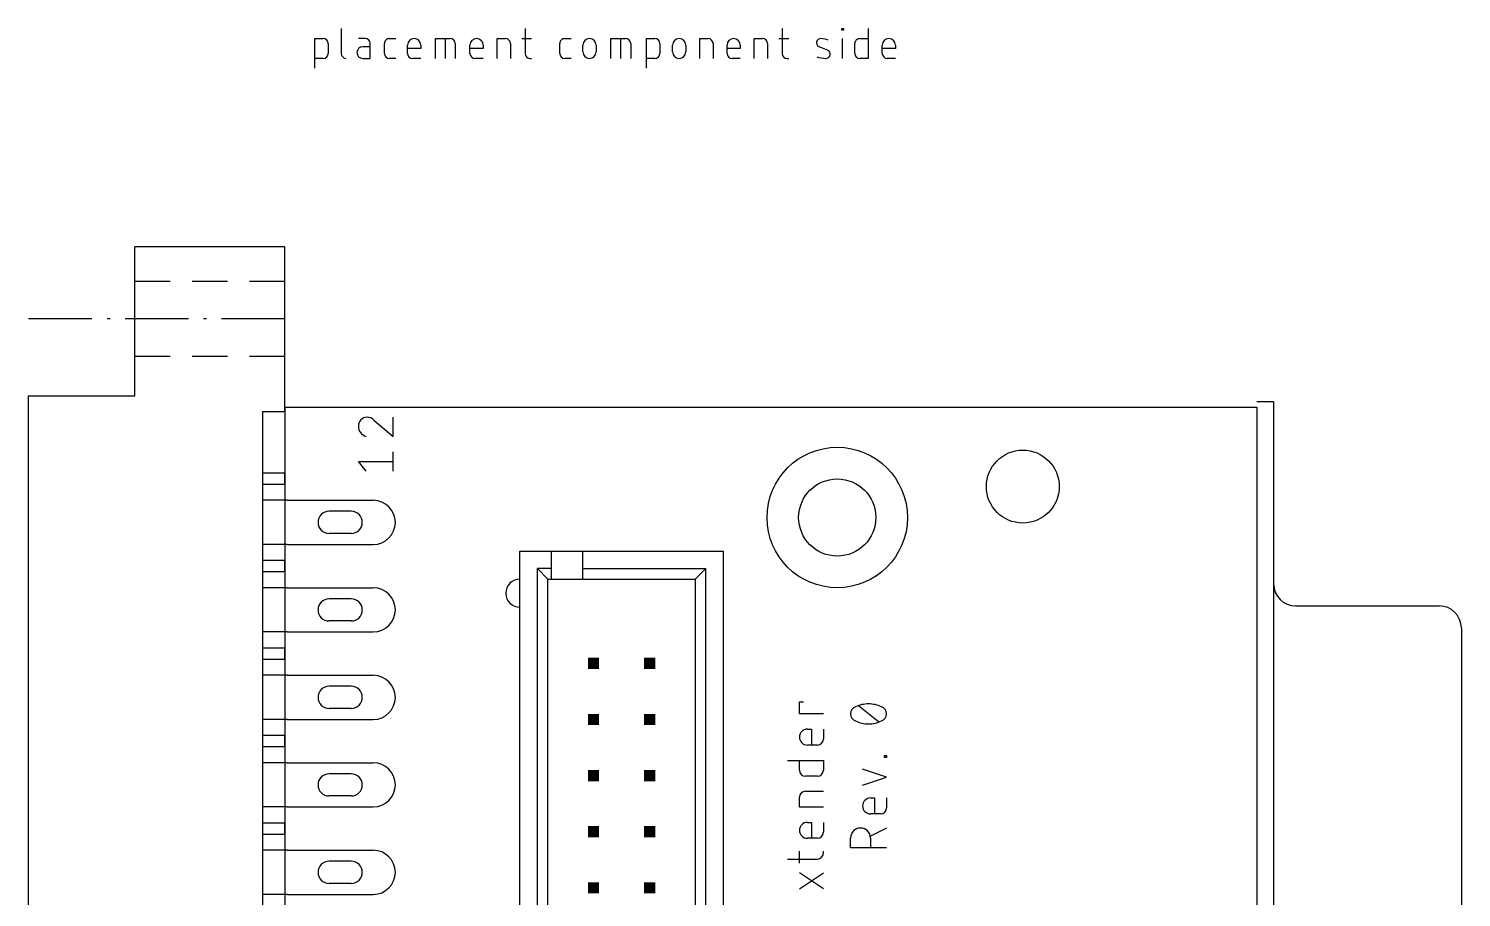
# Model space of a CAD drawing. Extents: x -11.6 to 53.2, y -7.2 to 71.1.
# Drawn here: x -11.6 to 53.2, y 31.8 to 71.1 of the extents above; entities that cross this region are included whole.
import ezdxf

# ---------------------------------------------------------------- set-up
doc = ezdxf.new("R2010")
doc.units = 0
for name, color, linetype in [('20', 30, 'CONTINUOUS'), ('21', 253, 'CONTINUOUS'), ('51', 253, 'CONTINUOUS')]:
    doc.layers.add(name, color=color, linetype=linetype)

# ---------------------------------------------------------------- blocks, each defined once
blk = doc.blocks.new('RECT')
blk.add_solid([(-0.5, -0.5), (0.5, -0.5), (-0.5, 0.5), (0.5, 0.5)])

msp = doc.modelspace()

# ---------------------------------------------------------------- linework, layer by layer
at = {"layer": '20'}
for p, q in [((0, 54), (0, 0)), ((0, 54), (44, 54)), ((44, 54), (44, 0))]:
    msp.add_line(p, q, dxfattribs=at)
msp.add_circle((33.4, 50.4), 1.65, dxfattribs=at)
at = {"layer": '21'}
for p, q in [((2.5485, 71.1264), (2.5485, 70.0045)), ((10.8694, 71.1264), (10.8694, 70.0045)), ((22.5046, 71.1264), (22.5046, 70.0045)), ((25.2019, 71.0516), (25.2019, 71.1264)), ((25.2019, 71.1264), (25.2767, 71.1264)), ((25.2767, 71.0516), (25.2019, 71.0516)), ((25.2767, 71.1264), (25.2767, 71.0516)), ((26.3968, 71.1264), (26.3968, 69.7802)), ((1.3589, 69.3314), (1.3589, 70.6776)), ((1.3589, 70.6776), (1.7328, 70.6776)), ((1.9572, 70.4532), (1.9572, 70.0045)), ((3.632, 70.6776), (3.3329, 70.6776)), ((3.8564, 70.3037), (3.5199, 70.3037)), ((3.8564, 69.7802), (3.8564, 70.4532)), ((4.5006, 70.0045), (4.5006, 70.4532)), ((4.725, 70.6776), (5.0241, 70.6776)), ((5.5481, 70.0045), (5.5481, 70.3785)), ((6.1464, 70.2289), (5.5481, 70.2289)), ((6.1464, 70.3785), (6.1464, 70.2289)), ((6.813, 69.7802), (6.813, 70.6776)), ((6.813, 70.6776), (7.4861, 70.6776)), ((7.2617, 69.7802), (7.2617, 70.6776)), ((7.7105, 70.4532), (7.7105, 69.7802)), ((8.3771, 70.0045), (8.3771, 70.3785)), ((8.9754, 70.2289), (8.3771, 70.2289)), ((8.9754, 70.3785), (8.9754, 70.2289)), ((9.609, 69.7802), (9.609, 70.6776)), ((9.609, 70.6776), (9.983, 70.6776)), ((10.2074, 70.4532), (10.2074, 69.7802)), ((10.7198, 70.6776), (11.1685, 70.6776)), ((12.44, 70.0045), (12.44, 70.4532)), ((12.6643, 70.6776), (12.9635, 70.6776)), ((13.4875, 70.0793), (13.4875, 70.3785)), ((14.0858, 70.3785), (14.0858, 70.0793)), ((14.7524, 69.7802), (14.7524, 70.6776)), ((14.7524, 70.6776), (15.4255, 70.6776)), ((15.2011, 69.7802), (15.2011, 70.6776)), ((15.6498, 70.4532), (15.6498, 69.7802)), ((16.3706, 69.3314), (16.3706, 70.6776)), ((16.3706, 70.6776), (16.7446, 70.6776)), ((16.969, 70.4532), (16.969, 70.0045)), ((17.5484, 70.0793), (17.5484, 70.3785)), ((18.1467, 70.3785), (18.1467, 70.0793)), ((18.7804, 69.7802), (18.7804, 70.6776)), ((18.7804, 70.6776), (19.1543, 70.6776)), ((19.3787, 70.4532), (19.3787, 69.7802)), ((20.0123, 70.0045), (20.0123, 70.3785)), ((20.6106, 70.2289), (20.0123, 70.2289)), ((20.6106, 70.3785), (20.6106, 70.2289)), ((21.2443, 69.7802), (21.2443, 70.6776)), ((21.2443, 70.6776), (21.6182, 70.6776)), ((21.8426, 70.4532), (21.8426, 69.7802)), ((22.355, 70.6776), (22.8038, 70.6776)), ((24.5594, 70.1541), (24.1854, 70.3037)), ((25.2393, 69.7802), (25.2393, 70.6776)), ((25.7985, 70.0045), (25.7985, 70.4532)), ((26.0229, 70.6776), (26.3968, 70.6776)), ((27.0391, 70.0045), (27.0391, 70.3785)), ((27.6374, 70.2289), (27.0391, 70.2289)), ((27.6374, 70.3785), (27.6374, 70.2289)), ((1.7328, 69.7802), (1.3589, 69.7802)), ((3.5199, 69.7802), (3.8564, 69.7802)), ((5.0241, 69.7802), (4.725, 69.7802)), ((6.1464, 69.7802), (5.7725, 69.7802)), ((8.9754, 69.7802), (8.6014, 69.7802)), ((11.0937, 69.7802), (11.1685, 69.7802)), ((12.9635, 69.7802), (12.6643, 69.7802)), ((16.7446, 69.7802), (16.3706, 69.7802)), ((20.6106, 69.7802), (20.2367, 69.7802)), ((22.729, 69.7802), (22.8038, 69.7802)), ((26.3968, 69.7802), (26.0229, 69.7802)), ((27.6374, 69.7802), (27.2635, 69.7802)), ((0, 61.25), (-6.8, 61.25)), ((-6.8, 59.7), (-6.8, 61.25)), ((0, 59.7), (0, 61.25)), ((-6.8, 56.3), (-6.8, 59.7)), ((-6.8, 59.7), (-5.2, 59.7)), ((-4.2, 59.7), (-2.6, 59.7)), ((-1.6, 59.7), (0, 59.7)), ((0, 58), (0, 59.7)), ((-8.7333, 58), (-11.6, 58)), ((-7.9147, 58), (-8.052, 58)), ((-4.3667, 58), (-7.2333, 58)), ((-3.548, 58), (-3.6853, 58)), ((0, 58), (-2.8667, 58)), ((0, 56.3), (0, 58)), ((-6.8, 54.5), (-6.8, 56.3)), ((-6.8, 56.3), (-5.2, 56.3)), ((-4.2, 56.3), (-2.6, 56.3)), ((-1.6, 56.3), (0, 56.3)), ((0, 53.8), (0, 56.3)), ((-11.6, -0.5), (-11.6, 54.5)), ((-11.6, 54.5), (-6.8, 54.5)), ((44, 54.25), (44.75, 54.25)), ((44.75, 54.25), (44.75, 46)), ((-1, 0.2), (-1, 53.8)), ((-1, 53.8), (0, 53.8)), ((4.0235, 53.4084), (4.8984, 52.6647)), ((4.8984, 52.6647), (4.8984, 53.5396)), ((4.8984, 51.1016), (4.8984, 51.9765)), ((3.6736, 51.1016), (3.3236, 51.539)), ((3.3236, 51.539), (4.8984, 51.539)), ((0, 51.01), (-1, 51.01)), ((0, 50.51), (0, 51.01)), ((-1, 50.51), (0, 50.51)), ((0.1, 49.78), (-1, 49.78)), ((0.1, 47.78), (-1, 47.78)), ((10.6337, 6.8388), (10.6337, 47.4788)), ((10.6337, 47.4788), (12.0625, 47.4788)), ((12.0625, 47.4788), (13.4912, 47.4788)), ((12.0625, 46.6851), (12.0625, 47.4788)), ((13.4912, 47.4788), (19.8413, 47.4788)), ((13.4912, 46.6851), (13.4912, 47.4788)), ((19.8413, 47.4788), (19.8413, 29.2226)), ((0, 47.05), (-1, 47.05)), ((0, 46.55), (0, 47.05)), ((-1, 46.55), (0, 46.55)), ((11.4275, 7.6325), (11.4275, 46.6851)), ((12.0625, 46.6851), (11.4275, 46.6851)), ((11.9037, 46.2088), (11.4275, 46.6851)), ((11.9037, 8.1088), (11.9037, 46.2088)), ((11.9037, 46.2088), (12.0625, 46.2088)), ((12.0625, 46.2088), (12.0625, 46.6851)), ((12.0625, 46.2088), (13.4912, 46.2088)), ((13.4912, 46.2088), (13.4912, 46.6851)), ((13.4912, 46.6851), (19.0475, 46.6851)), ((13.4912, 46.2088), (18.5713, 46.2088)), ((18.5713, 46.2088), (19.0475, 46.6851)), ((18.5713, 46.2088), (18.5713, 29.2226)), ((19.0475, 29.2226), (19.0475, 46.6851)), ((0.1, 45.82), (-1, 45.82)), ((44.75, 46), (44.75, 8)), ((45.75, 45), (52.25, 45)), ((0.1, 43.82), (-1, 43.82)), ((53.25, 44), (53.25, 10)), ((0, 43.09), (-1, 43.09)), ((0, 42.59), (0, 43.09)), ((-1, 42.59), (0, 42.59)), ((0.1, 41.86), (-1, 41.86)), ((23.2876, 40.1165), (23.2876, 40.6584)), ((23.2876, 40.6584), (23.4682, 40.6584)), ((26.8676, 39.751), (25.9644, 40.4735)), ((0.1, 39.86), (-1, 39.86)), ((24.3713, 40.1165), (23.2876, 40.1165)), ((0, 39.13), (-1, 39.13)), ((0, 38.63), (0, 39.13)), ((23.6488, 39.4237), (23.8294, 39.4237)), ((23.8294, 39.4237), (23.8294, 38.7012)), ((24.3713, 39.4237), (24.3713, 38.9721)), ((-1, 38.63), (0, 38.63)), ((24.1004, 38.7012), (23.6488, 38.7012)), ((0.1, 37.9), (-1, 37.9)), ((22.7457, 38.0096), (24.3713, 38.0096)), ((23.2876, 37.558), (23.2876, 38.0096)), ((24.3713, 38.0096), (24.3713, 37.558)), ((27.1385, 38.1392), (27.1385, 38.2296)), ((27.1385, 38.2296), (27.2288, 38.2296)), ((27.2288, 38.1392), (27.1385, 38.1392)), ((27.2288, 38.2296), (27.2288, 38.1392)), ((24.1004, 37.2871), (23.5585, 37.2871)), ((27.2288, 37.2465), (26.1451, 37.6078)), ((26.1451, 36.8853), (27.2288, 37.2465)), ((23.2876, 35.8876), (23.2876, 36.3391)), ((23.5585, 36.6101), (24.3713, 36.6101)), ((0.1, 35.9), (-1, 35.9)), ((24.3713, 35.8876), (23.2876, 35.8876)), ((26.5063, 36.3052), (26.6869, 36.3052)), ((26.6869, 36.3052), (26.6869, 35.5827)), ((27.2288, 36.3052), (27.2288, 35.8536)), ((0, 35.17), (-1, 35.17)), ((0, 34.67), (0, 35.17)), ((23.6488, 35.2033), (23.8294, 35.2033)), ((23.8294, 35.2033), (23.8294, 34.4808)), ((24.3713, 35.2033), (24.3713, 34.7517)), ((26.9579, 35.5827), (26.5063, 35.5827)), ((-1, 34.67), (0, 34.67)), ((24.1004, 34.4808), (23.6488, 34.4808)), ((25.6032, 34.0426), (25.6032, 34.4942)), ((27.2288, 34.9457), (26.5063, 34.5845)), ((26.5063, 34.4942), (26.5063, 34.0426)), ((0.1, 33.94), (-1, 33.94)), ((23.2876, 33.3611), (23.2876, 33.9029)), ((24.3713, 33.8126), (24.3713, 33.9029)), ((27.2288, 34.0426), (25.6032, 34.0426)), ((22.7457, 33.5417), (24.1004, 33.5417)), ((24.3713, 32.1882), (23.2876, 32.9107)), ((23.2876, 32.1882), (24.3713, 32.9107)), ((0.1, 31.94), (-1, 31.94))]:
    msp.add_line(p, q, dxfattribs=at)
for radius in [3.1789, 1.7463]:
    msp.add_circle((25, 49), radius, dxfattribs=at)
for centre, radius, start, end in [((1.7328, 70.4532), 0.2244, 0, 90), ((3.5199, 70.0419), 0.2618, 90, 270), ((3.632, 70.4532), 0.2244, 0, 90), ((4.725, 70.4532), 0.2244, 89.9992, 180), ((5.8473, 70.3785), 0.2992, 0, 180), ((7.4861, 70.4532), 0.2244, 0, 90), ((8.6762, 70.3785), 0.2992, 0, 180), ((9.983, 70.4532), 0.2244, 0, 90), ((12.6643, 70.4532), 0.2244, 89.9992, 180), ((13.7866, 70.3785), 0.2992, 0, 180), ((13.7866, 70.0793), 0.2992, 180, 0), ((15.4255, 70.4532), 0.2244, 0, 90), ((16.7446, 70.4532), 0.2244, 0, 90), ((17.8475, 70.3785), 0.2992, 0, 180), ((17.8475, 70.0793), 0.2992, 180, 0), ((19.1543, 70.4532), 0.2244, 0, 90), ((20.3115, 70.3785), 0.2992, 0, 180), ((21.6182, 70.4532), 0.2244, 0, 90), ((24.2574, 70.4837), 0.1939, 89.181, 248.1986), ((24.2481, 69.8284), 0.8493, 65.7609, 89.181), ((24.4874, 69.974), 0.1939, 269.181, 68.1986), ((26.0229, 70.4532), 0.2244, 89.9992, 180), ((27.3382, 70.3785), 0.2992, 0, 180), ((1.7328, 70.0045), 0.2244, 270.0008, 0), ((2.7729, 70.0045), 0.2244, 180, 270), ((4.725, 70.0045), 0.2244, 180, 270), ((5.7725, 70.0045), 0.2244, 180, 270), ((8.6014, 70.0045), 0.2244, 180, 270), ((11.0937, 70.0045), 0.2244, 180, 270), ((12.6643, 70.0045), 0.2244, 180, 270), ((16.7446, 70.0045), 0.2244, 270.0008, 0), ((20.2367, 70.0045), 0.2244, 180, 270), ((22.729, 70.0045), 0.2244, 180, 270), ((24.5027, 71.0485), 1.2684, 250.2096, 269.181), ((26.0229, 70.0045), 0.2244, 180, 270), ((27.2635, 70.0045), 0.2244, 180, 270), ((3.7173, 53.1459), 0.3937, 90, 180), ((3.7173, 53.1167), 0.4229, 43.6028, 89.9999), ((3.8294, 53.1459), 0.5058, 180, 252.055), ((10.6337, 45.5738), 0.635, 90, 270), ((45.75, 46), 1, 180, 270), ((52.25, 44), 1, 0, 90), ((25.9374, 40.1122), 0.3342, 108.9243, 180), ((26.416, 39.2242), 1.3396, 90.0001, 115.989), ((26.416, 39.2242), 1.3396, 64.0111, 90), ((26.8946, 40.1122), 0.3342, 359.9999, 71.0745), ((25.9373, 40.1122), 0.3341, 179.9998, 251.0758), ((26.416, 41.0003), 1.3396, 244.011, 269.9999), ((26.416, 41.0003), 1.3396, 270, 295.9889), ((26.8947, 40.1122), 0.3342, 288.925, 0), ((23.6488, 39.0625), 0.3612, 90, 270), ((24.1004, 38.9721), 0.2709, 270, 0), ((23.5585, 37.558), 0.2709, 180, 270), ((24.1004, 37.558), 0.2709, 270, 0), ((23.5585, 36.3391), 0.2709, 90.0007, 180), ((26.5063, 35.9439), 0.3612, 90, 270), ((26.9579, 35.8536), 0.2709, 270, 0), ((23.6488, 34.842), 0.3612, 90, 270), ((24.1004, 34.7517), 0.2709, 270, 0), ((26.0548, 34.4942), 0.4516, 0, 180), ((24.1004, 33.8126), 0.2709, 270, 0)]:
    msp.add_arc(centre, radius, start, end, dxfattribs=at)
at = {"layer": '51'}
for p, q in [((0.1, 49.78), (4, 49.78)), ((3, 49.28), (2, 49.28)), ((3, 48.28), (2, 48.28)), ((0.1, 47.78), (4, 47.78)), ((0.1, 45.82), (4, 45.82)), ((3, 45.32), (2, 45.32)), ((3, 44.32), (2, 44.32)), ((0.1, 43.82), (4, 43.82)), ((0.1, 41.86), (4, 41.86)), ((3, 41.36), (2, 41.36)), ((3, 40.36), (2, 40.36)), ((0.1, 39.86), (4, 39.86)), ((0.1, 37.9), (4, 37.9)), ((3, 37.4), (2, 37.4)), ((3, 36.4), (2, 36.4)), ((0.1, 35.9), (4, 35.9)), ((0.1, 33.94), (4, 33.94)), ((3, 33.44), (2, 33.44)), ((3, 32.44), (2, 32.44)), ((0.1, 31.94), (4, 31.94))]:
    msp.add_line(p, q, dxfattribs=at)
for centre, radius, start, end in [((4, 48.78), 1, 270, 90), ((2, 48.78), 0.5, 90, 270), ((3, 48.78), 0.5, 270, 90), ((4, 44.82), 1, 270, 90), ((2, 44.82), 0.5, 90, 270), ((3, 44.82), 0.5, 270, 90), ((4, 40.86), 1, 270, 90), ((2, 40.86), 0.5, 90, 270), ((3, 40.86), 0.5, 270, 90), ((4, 36.9), 1, 270, 90), ((2, 36.9), 0.5, 90, 270), ((3, 36.9), 0.5, 270, 90), ((4, 32.94), 1, 270, 90), ((2, 32.94), 0.5, 90, 270), ((3, 32.94), 0.5, 270, 90)]:
    msp.add_arc(centre, radius, start, end, dxfattribs=at)

# ---------------------------------------------------------------- block references
at = {"layer": '51', "xscale": 0.508, "yscale": 0.508, "rotation": 90}
for p in [(13.9675, 42.3987), (16.5075, 42.3987), (13.9675, 39.8588), (16.5075, 39.8588), (13.9675, 37.3188), (16.5075, 37.3188), (13.9675, 34.7788), (16.5075, 34.7788), (13.9675, 32.2388), (16.5075, 32.2388)]:
    msp.add_blockref('RECT', p, dxfattribs=at)

doc.saveas('drawing.dxf')
